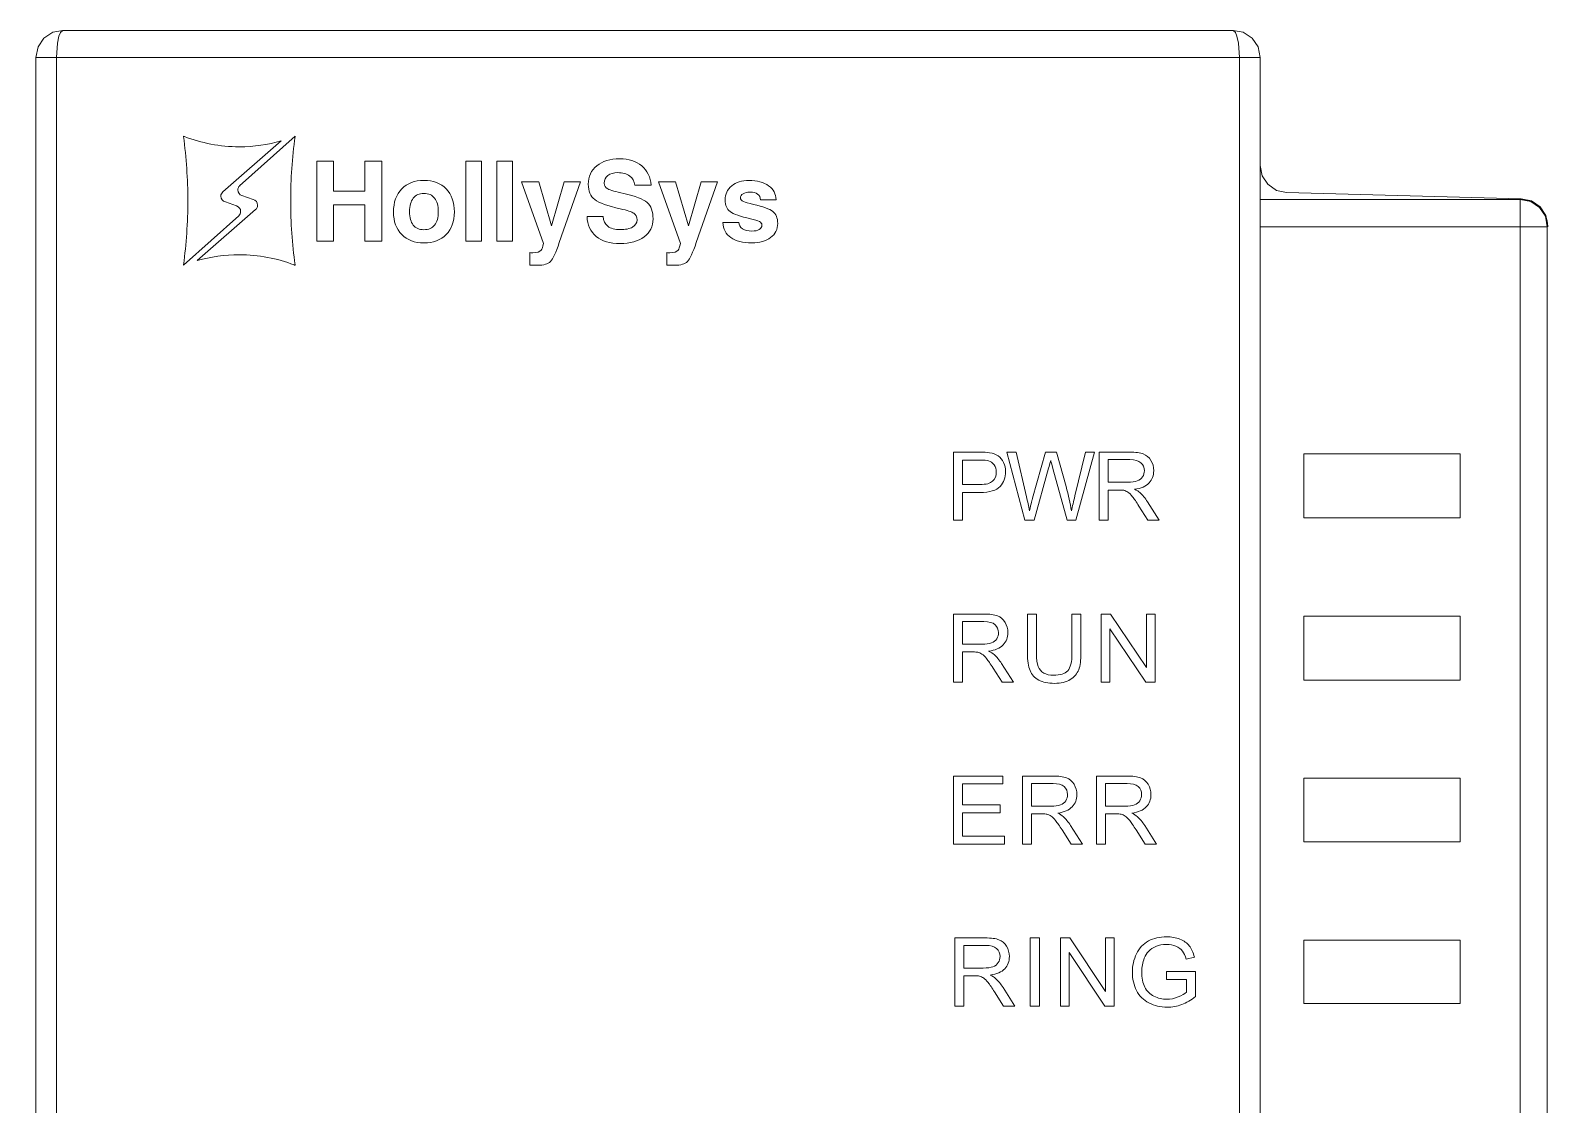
# Model space of a CAD drawing. Header units: millimetres. Extents: x 33157 to 59611, y -29750 to 1750.
# Drawn here: x 54240.31 to 54285.28, y 447.35 to 479.19 of the extents above; entities that cross this region are included whole.
import ezdxf

# ---------------------------------------------------------------- set-up
doc = ezdxf.new("R2010")
doc.units = ezdxf.units.MM
doc.layers.get('0').update_dxf_attribs({"lineweight": 18})

msp = doc.modelspace()

# ---------------------------------------------------------------- linework, layer by layer
at = {"lineweight": 9}
for p, q in [((54240.475, 478.392), (54240.475, 313.67)), ((54241.089, 478.392), (54241.089, 413.909)), ((54276.128, 478.392), (54276.128, 413.909)), ((54276.742, 478.392), (54276.742, 350.976)), ((54284.443, 474.177), (54284.443, 352.724)), ((54285.246, 473.374), (54285.246, 353.206)), ((54285.256, 473.402), (54285.256, 473.374))]:
    msp.add_line(p, q, dxfattribs=at)
for points in [[(54278.035, 464.742), (54282.668, 464.742), (54282.668, 466.646), (54278.035, 466.646)], [(54278.035, 459.931), (54282.668, 459.931), (54282.668, 461.835), (54278.035, 461.835)], [(54278.035, 455.146), (54282.668, 455.146), (54282.668, 457.024), (54278.035, 457.024)], [(54278.035, 450.346), (54282.668, 450.346), (54282.668, 452.224), (54278.035, 452.224)]]:
    msp.add_lwpolyline(points, close=True, dxfattribs=at)
for points, knots in [([(54241.278, 479.195), (54241.278, 479.195), (54240.976, 479.138), (54240.976, 479.138), (54240.976, 479.138), (54240.711, 478.959), (54240.711, 478.959), (54240.711, 478.959), (54240.541, 478.703), (54240.541, 478.703), (54240.541, 478.703), (54240.475, 478.392), (54240.475, 478.392)], [0, 0, 0, 0, 149466.564269, 149466.564269, 149466.564269, 298933.128537, 298933.128537, 298933.128537, 448399.692806, 448399.692806, 448399.692806, 597866.257075, 597866.257075, 597866.257075, 597866.257075]), ([(54241.089, 478.392), (54241.089, 478.392), (54241.117, 478.817), (54241.117, 478.817), (54241.117, 478.817), (54241.155, 479.025), (54241.155, 479.025), (54241.155, 479.025), (54241.203, 479.129), (54241.203, 479.129), (54241.203, 479.129), (54241.278, 479.195), (54241.278, 479.195)], [0, 0, 0, 0, 149467.70866, 149467.70866, 149467.70866, 298935.417319, 298935.417319, 298935.417319, 448403.125979, 448403.125979, 448403.125979, 597870.834639, 597870.834639, 597870.834639, 597870.834639]), ([(54276.742, 478.392), (54276.742, 478.392), (54276.676, 478.703), (54276.676, 478.703), (54276.676, 478.703), (54276.506, 478.959), (54276.506, 478.959), (54276.506, 478.959), (54276.241, 479.138), (54276.241, 479.138), (54276.241, 479.138), (54275.939, 479.195), (54275.939, 479.195)], [0, 0, 0, 0, 149565.598732, 149565.598732, 149565.598732, 299131.197465, 299131.197465, 299131.197465, 448696.796197, 448696.796197, 448696.796197, 598262.394929, 598262.394929, 598262.394929, 598262.394929]), ([(54276.128, 478.392), (54276.128, 478.392), (54276.099, 478.817), (54276.099, 478.817), (54276.099, 478.817), (54276.052, 479.025), (54276.052, 479.025), (54276.052, 479.025), (54276.014, 479.129), (54276.014, 479.129), (54276.014, 479.129), (54275.939, 479.195), (54275.939, 479.195)], [0, 0, 0, 0, 149564.328486, 149564.328486, 149564.328486, 299128.656972, 299128.656972, 299128.656972, 448692.985458, 448692.985458, 448692.985458, 598257.313943, 598257.313943, 598257.313943, 598257.313943]), ([(54276.742, 475.188), (54276.742, 475.188), (54276.798, 474.886), (54276.798, 474.886), (54276.798, 474.886), (54276.969, 474.631), (54276.969, 474.631), (54276.969, 474.631), (54277.224, 474.451), (54277.224, 474.451), (54277.224, 474.451), (54277.517, 474.385), (54277.517, 474.385)], [0, 0, 0, 0, 149572.438752, 149572.438752, 149572.438752, 299144.877505, 299144.877505, 299144.877505, 448717.316257, 448717.316257, 448717.316257, 598289.75501, 598289.75501, 598289.75501, 598289.75501]), ([(54285.246, 473.374), (54285.246, 473.374), (54285.19, 473.686), (54285.19, 473.686), (54285.19, 473.686), (54285.01, 473.941), (54285.01, 473.941), (54285.01, 473.941), (54284.755, 474.12), (54284.755, 474.12), (54284.755, 474.12), (54284.443, 474.177), (54284.443, 474.177)], [0, 0, 0, 0, 149596.008185, 149596.008185, 149596.008185, 299192.01637, 299192.01637, 299192.01637, 448788.024555, 448788.024555, 448788.024555, 598384.03274, 598384.03274, 598384.03274, 598384.03274]), ([(54285.256, 473.383), (54285.256, 473.383), (54285.237, 473.544), (54285.237, 473.544), (54285.237, 473.544), (54285.19, 473.695), (54285.19, 473.695), (54285.19, 473.695), (54285.114, 473.827), (54285.114, 473.827), (54285.114, 473.827), (54285.019, 473.95), (54285.019, 473.95), (54285.019, 473.95), (54284.897, 474.054), (54284.897, 474.054), (54284.897, 474.054), (54284.755, 474.12), (54284.755, 474.12), (54284.755, 474.12), (54284.604, 474.168), (54284.604, 474.168), (54284.604, 474.168), (54284.452, 474.187), (54284.452, 474.187)], [0, 0, 0, 0, 140041.419141, 140041.419141, 140041.419141, 280082.838282, 280082.838282, 280082.838282, 420124.257423, 420124.257423, 420124.257423, 560165.676564, 560165.676564, 560165.676564, 700207.095706, 700207.095706, 700207.095706, 840248.514847, 840248.514847, 840248.514847, 980289.933988, 980289.933988, 980289.933988, 1120331.353129, 1120331.353129, 1120331.353129, 1120331.353129]), ([(54285.256, 473.402), (54285.256, 473.402), (54285.199, 473.705), (54285.199, 473.705), (54285.199, 473.705), (54285.029, 473.96), (54285.029, 473.96), (54285.029, 473.96), (54284.774, 474.139), (54284.774, 474.139), (54284.774, 474.139), (54284.471, 474.205), (54284.471, 474.205)], [0, 0, 0, 0, 149596.035996, 149596.035996, 149596.035996, 299192.071992, 299192.071992, 299192.071992, 448788.107987, 448788.107987, 448788.107987, 598384.143983, 598384.143983, 598384.143983, 598384.143983])]:
    msp.add_open_spline(points, degree=3, knots=knots, dxfattribs=at)
for points in [[(54275.939, 479.195), (54275.939, 479.195), (54241.278, 479.195), (54241.278, 479.195)], [(54240.475, 478.392), (54240.475, 478.392), (54276.742, 478.392), (54276.742, 478.392)], [(54284.443, 474.177), (54284.443, 474.177), (54276.742, 474.177), (54276.742, 474.177)], [(54277.517, 474.385), (54277.517, 474.385), (54284.471, 474.205), (54284.471, 474.205)], [(54276.751, 473.374), (54276.751, 473.374), (54285.246, 473.374), (54285.246, 473.374)]]:
    msp.add_open_spline(points, degree=3, dxfattribs=at)
for points, knots in [([(54246.42, 473.989), (54246.42, 473.989), (54246.42, 473.989), (54246.42, 473.989), (54246.42, 473.989), (54246.091, 474.109), (54246.091, 474.109), (54246.013, 474.126), (54245.954, 474.195), (54245.954, 474.278), (54245.954, 474.329), (54245.977, 474.375), (54246.013, 474.407), (54246.013, 474.407), (54246.013, 474.408), (54246.013, 474.408), (54246.013, 474.408), (54247.741, 475.919), (54247.741, 475.919), (54247.346, 475.806), (54246.93, 475.744), (54246.499, 475.744), (54245.926, 475.744), (54245.378, 475.852), (54244.873, 476.048), (54244.865, 476.051), (54244.857, 476.053), (54244.848, 476.056), (54244.848, 476.056), (54244.848, 476.045), (54244.848, 476.045), (54244.932, 475.424), (54244.976, 474.79), (54244.976, 474.145), (54244.976, 473.501), (54244.932, 472.867), (54244.848, 472.245), (54244.848, 472.245), (54244.848, 472.232), (54244.848, 472.232), (54244.848, 472.232), (54246.487, 473.7), (54246.487, 473.7), (54246.487, 473.7), (54246.487, 473.701), (54246.487, 473.701), (54246.52, 473.733), (54246.54, 473.777), (54246.54, 473.826), (54246.54, 473.902), (54246.49, 473.966), (54246.42, 473.989)], [0, 0, 0, 0, 134893.245959, 134893.245959, 134893.245959, 269786.491918, 269786.491918, 269786.491918, 404679.737876, 404679.737876, 404679.737876, 539572.983835, 539572.983835, 539572.983835, 674466.229794, 674466.229794, 674466.229794, 809359.475753, 809359.475753, 809359.475753, 944252.721711, 944252.721711, 944252.721711, 1079145.96767, 1079145.96767, 1079145.96767, 1214039.213629, 1214039.213629, 1214039.213629, 1348932.459588, 1348932.459588, 1348932.459588, 1483825.705547, 1483825.705547, 1483825.705547, 1618718.951505, 1618718.951505, 1618718.951505, 1753612.197464, 1753612.197464, 1753612.197464, 1888505.443423, 1888505.443423, 1888505.443423, 2023398.689382, 2023398.689382, 2023398.689382, 2158291.93534, 2158291.93534, 2158291.93534, 2293185.181299, 2293185.181299, 2293185.181299, 2293185.181299]), ([(54246.578, 474.3), (54246.578, 474.3), (54246.578, 474.3), (54246.578, 474.3), (54246.578, 474.3), (54246.908, 474.179), (54246.908, 474.179), (54246.986, 474.163), (54247.044, 474.094), (54247.044, 474.011), (54247.044, 473.959), (54247.021, 473.914), (54246.985, 473.882), (54246.985, 473.882), (54246.985, 473.881), (54246.985, 473.881), (54246.985, 473.881), (54245.257, 472.37), (54245.257, 472.37), (54245.652, 472.483), (54246.068, 472.544), (54246.499, 472.544), (54247.073, 472.544), (54247.621, 472.436), (54248.125, 472.241), (54248.134, 472.238), (54248.142, 472.236), (54248.151, 472.233), (54248.151, 472.233), (54248.151, 472.244), (54248.151, 472.244), (54248.067, 472.865), (54248.023, 473.499), (54248.023, 474.144), (54248.023, 474.788), (54248.067, 475.422), (54248.151, 476.044), (54248.151, 476.044), (54248.151, 476.057), (54248.151, 476.057), (54248.151, 476.057), (54246.511, 474.589), (54246.511, 474.589), (54246.511, 474.589), (54246.512, 474.588), (54246.512, 474.588), (54246.479, 474.556), (54246.458, 474.512), (54246.458, 474.463), (54246.458, 474.387), (54246.509, 474.322), (54246.578, 474.3)], [0, 0, 0, 0, 134898.407309, 134898.407309, 134898.407309, 269796.814618, 269796.814618, 269796.814618, 404695.221928, 404695.221928, 404695.221928, 539593.629237, 539593.629237, 539593.629237, 674492.036546, 674492.036546, 674492.036546, 809390.443855, 809390.443855, 809390.443855, 944288.851165, 944288.851165, 944288.851165, 1079187.258474, 1079187.258474, 1079187.258474, 1214085.665783, 1214085.665783, 1214085.665783, 1348984.073092, 1348984.073092, 1348984.073092, 1483882.480402, 1483882.480402, 1483882.480402, 1618780.887711, 1618780.887711, 1618780.887711, 1753679.29502, 1753679.29502, 1753679.29502, 1888577.702329, 1888577.702329, 1888577.702329, 2023476.109639, 2023476.109639, 2023476.109639, 2158374.516948, 2158374.516948, 2158374.516948, 2293272.924257, 2293272.924257, 2293272.924257, 2293272.924257]), ([(54248.794, 475.322), (54248.794, 475.322), (54249.042, 475.322), (54249.042, 475.322), (54249.042, 475.322), (54249.292, 475.322), (54249.292, 475.322), (54249.292, 475.322), (54249.292, 474.431), (54249.292, 474.431), (54249.292, 474.431), (54250.223, 474.431), (54250.223, 474.431), (54250.223, 474.431), (54250.223, 475.322), (54250.223, 475.322), (54250.223, 475.322), (54250.471, 475.322), (54250.471, 475.322), (54250.471, 475.322), (54250.72, 475.322), (54250.72, 475.322), (54250.72, 475.322), (54250.72, 472.942), (54250.72, 472.942), (54250.72, 472.942), (54250.472, 472.942), (54250.472, 472.942), (54250.472, 472.942), (54250.223, 472.942), (54250.223, 472.942), (54250.223, 472.942), (54250.223, 474.021), (54250.223, 474.021), (54250.223, 474.021), (54249.292, 474.021), (54249.292, 474.021), (54249.292, 474.021), (54249.292, 472.942), (54249.292, 472.942), (54249.292, 472.942), (54249.044, 472.942), (54249.044, 472.942), (54249.044, 472.942), (54248.794, 472.942), (54248.794, 472.942), (54248.794, 472.942), (54248.794, 475.322), (54248.794, 475.322)], [0, 0, 0, 0, 135171.30333, 135171.30333, 135171.30333, 270342.606661, 270342.606661, 270342.606661, 405513.909991, 405513.909991, 405513.909991, 540685.213322, 540685.213322, 540685.213322, 675856.516652, 675856.516652, 675856.516652, 811027.819983, 811027.819983, 811027.819983, 946199.123313, 946199.123313, 946199.123313, 1081370.426644, 1081370.426644, 1081370.426644, 1216541.729974, 1216541.729974, 1216541.729974, 1351713.033305, 1351713.033305, 1351713.033305, 1486884.336635, 1486884.336635, 1486884.336635, 1622055.639966, 1622055.639966, 1622055.639966, 1757226.943296, 1757226.943296, 1757226.943296, 1892398.246627, 1892398.246627, 1892398.246627, 2027569.549957, 2027569.549957, 2027569.549957, 2162740.853288, 2162740.853288, 2162740.853288, 2162740.853288]), ([(54253.209, 475.322), (54253.209, 475.322), (54253.441, 475.322), (54253.441, 475.322), (54253.441, 475.322), (54253.674, 475.322), (54253.674, 475.322), (54253.674, 475.322), (54253.674, 472.942), (54253.674, 472.942), (54253.674, 472.942), (54253.442, 472.942), (54253.442, 472.942), (54253.442, 472.942), (54253.209, 472.942), (54253.209, 472.942), (54253.209, 472.942), (54253.209, 475.322), (54253.209, 475.322)], [0, 0, 0, 0, 143140.75764, 143140.75764, 143140.75764, 286281.515281, 286281.515281, 286281.515281, 429422.272921, 429422.272921, 429422.272921, 572563.030562, 572563.030562, 572563.030562, 715703.788202, 715703.788202, 715703.788202, 858844.545843, 858844.545843, 858844.545843, 858844.545843]), ([(54254.131, 475.322), (54254.131, 475.322), (54254.362, 475.322), (54254.362, 475.322), (54254.362, 475.322), (54254.595, 475.322), (54254.595, 475.322), (54254.595, 475.322), (54254.595, 472.942), (54254.595, 472.942), (54254.595, 472.942), (54254.364, 472.942), (54254.364, 472.942), (54254.364, 472.942), (54254.131, 472.942), (54254.131, 472.942), (54254.131, 472.942), (54254.131, 475.322), (54254.131, 475.322)], [0, 0, 0, 0, 143143.199907, 143143.199907, 143143.199907, 286286.399813, 286286.399813, 286286.399813, 429429.59972, 429429.59972, 429429.59972, 572572.799627, 572572.799627, 572572.799627, 715715.999534, 715715.999534, 715715.999534, 858859.19944, 858859.19944, 858859.19944, 858859.19944]), ([(54258.213, 474.606), (54258.205, 474.72), (54258.155, 474.81), (54258.064, 474.877), (54257.974, 474.943), (54257.856, 474.977), (54257.71, 474.977), (54257.584, 474.977), (54257.485, 474.949), (54257.414, 474.893), (54257.343, 474.838), (54257.307, 474.76), (54257.307, 474.661), (54257.307, 474.59), (54257.344, 474.535), (54257.419, 474.496), (54257.492, 474.457), (54257.648, 474.411), (54257.887, 474.358), (54258.233, 474.281), (54258.465, 474.191), (54258.582, 474.09), (54258.698, 473.989), (54258.757, 473.828), (54258.757, 473.605), (54258.757, 473.382), (54258.669, 473.205), (54258.493, 473.073), (54258.317, 472.942), (54258.079, 472.877), (54257.779, 472.877), (54257.478, 472.877), (54257.242, 472.946), (54257.073, 473.086), (54256.903, 473.225), (54256.812, 473.423), (54256.801, 473.68), (54256.801, 473.68), (54257.28, 473.68), (54257.28, 473.68), (54257.285, 473.554), (54257.331, 473.457), (54257.417, 473.389), (54257.504, 473.321), (54257.624, 473.287), (54257.779, 473.287), (54257.937, 473.287), (54258.061, 473.312), (54258.151, 473.363), (54258.24, 473.415), (54258.284, 473.486), (54258.284, 473.576), (54258.284, 473.666), (54258.252, 473.732), (54258.188, 473.774), (54258.125, 473.816), (54257.991, 473.86), (54257.786, 473.905), (54257.408, 473.989), (54257.156, 474.08), (54257.028, 474.179), (54256.902, 474.276), (54256.839, 474.427), (54256.839, 474.634), (54256.839, 474.865), (54256.922, 475.048), (54257.09, 475.183), (54257.257, 475.319), (54257.484, 475.387), (54257.769, 475.387), (54258.035, 475.387), (54258.253, 475.316), (54258.42, 475.176), (54258.587, 475.035), (54258.68, 474.845), (54258.699, 474.606), (54258.699, 474.606), (54258.213, 474.606), (54258.213, 474.606)], [0, 0, 0, 0, 133354.398469, 133354.398469, 133354.398469, 266708.796938, 266708.796938, 266708.796938, 400063.195407, 400063.195407, 400063.195407, 533417.593876, 533417.593876, 533417.593876, 666771.992346, 666771.992346, 666771.992346, 800126.390815, 800126.390815, 800126.390815, 933480.789284, 933480.789284, 933480.789284, 1066835.187753, 1066835.187753, 1066835.187753, 1200189.586222, 1200189.586222, 1200189.586222, 1333543.984691, 1333543.984691, 1333543.984691, 1466898.38316, 1466898.38316, 1466898.38316, 1600252.781629, 1600252.781629, 1600252.781629, 1733607.180098, 1733607.180098, 1733607.180098, 1866961.578568, 1866961.578568, 1866961.578568, 2000315.977037, 2000315.977037, 2000315.977037, 2133670.375506, 2133670.375506, 2133670.375506, 2267024.773975, 2267024.773975, 2267024.773975, 2400379.172444, 2400379.172444, 2400379.172444, 2533733.570913, 2533733.570913, 2533733.570913, 2667087.969382, 2667087.969382, 2667087.969382, 2800442.367851, 2800442.367851, 2800442.367851, 2933796.76632, 2933796.76632, 2933796.76632, 3067151.16479, 3067151.16479, 3067151.16479, 3200505.563259, 3200505.563259, 3200505.563259, 3333859.961728, 3333859.961728, 3333859.961728, 3467214.360197, 3467214.360197, 3467214.360197, 3467214.360197]), ([(54251.312, 473.143), (54251.149, 473.308), (54251.068, 473.531), (54251.068, 473.812), (54251.068, 474.099), (54251.149, 474.327), (54251.312, 474.495), (54251.474, 474.664), (54251.693, 474.749), (54251.969, 474.749), (54252.246, 474.749), (54252.466, 474.664), (54252.628, 474.495), (54252.79, 474.327), (54252.871, 474.099), (54252.871, 473.812), (54252.871, 473.531), (54252.79, 473.308), (54252.628, 473.143), (54252.466, 472.978), (54252.246, 472.895), (54251.969, 472.895), (54251.693, 472.895), (54251.474, 472.978), (54251.312, 473.143)], [0, 0, 0, 0, 139953.30228, 139953.30228, 139953.30228, 279906.60456, 279906.60456, 279906.60456, 419859.90684, 419859.90684, 419859.90684, 559813.20912, 559813.20912, 559813.20912, 699766.5114, 699766.5114, 699766.5114, 839719.81368, 839719.81368, 839719.81368, 979673.11596, 979673.11596, 979673.11596, 1119626.41824, 1119626.41824, 1119626.41824, 1119626.41824]), ([(54255.98, 472.904), (54255.879, 472.607), (54255.791, 472.421), (54255.719, 472.345), (54255.646, 472.269), (54255.517, 472.232), (54255.332, 472.232), (54255.332, 472.232), (54255.11, 472.237), (54255.11, 472.237), (54255.11, 472.237), (54255.11, 472.609), (54255.11, 472.609), (54255.12, 472.605), (54255.15, 472.602), (54255.199, 472.602), (54255.323, 472.602), (54255.404, 472.628), (54255.442, 472.679), (54255.465, 472.711), (54255.489, 472.778), (54255.513, 472.879), (54255.513, 472.879), (54254.856, 474.703), (54254.856, 474.703), (54254.856, 474.703), (54255.112, 474.703), (54255.112, 474.703), (54255.112, 474.703), (54255.369, 474.703), (54255.369, 474.703), (54255.369, 474.703), (54255.752, 473.396), (54255.752, 473.396), (54255.752, 473.396), (54255.753, 473.396), (54255.753, 473.396), (54255.753, 473.396), (54256.126, 474.703), (54256.126, 474.703), (54256.126, 474.703), (54256.369, 474.703), (54256.369, 474.703), (54256.369, 474.703), (54256.612, 474.703), (54256.612, 474.703), (54256.612, 474.703), (54255.98, 472.904), (54255.98, 472.904)], [0, 0, 0, 0, 135187.783875, 135187.783875, 135187.783875, 270375.567751, 270375.567751, 270375.567751, 405563.351626, 405563.351626, 405563.351626, 540751.135501, 540751.135501, 540751.135501, 675938.919377, 675938.919377, 675938.919377, 811126.703252, 811126.703252, 811126.703252, 946314.487127, 946314.487127, 946314.487127, 1081502.271003, 1081502.271003, 1081502.271003, 1216690.054878, 1216690.054878, 1216690.054878, 1351877.838753, 1351877.838753, 1351877.838753, 1487065.622629, 1487065.622629, 1487065.622629, 1622253.406504, 1622253.406504, 1622253.406504, 1757441.190379, 1757441.190379, 1757441.190379, 1892628.974255, 1892628.974255, 1892628.974255, 2027816.75813, 2027816.75813, 2027816.75813, 2163004.542005, 2163004.542005, 2163004.542005, 2163004.542005]), ([(54260.037, 472.904), (54259.936, 472.607), (54259.849, 472.421), (54259.776, 472.345), (54259.704, 472.269), (54259.575, 472.232), (54259.389, 472.232), (54259.389, 472.232), (54259.167, 472.237), (54259.167, 472.237), (54259.167, 472.237), (54259.167, 472.609), (54259.167, 472.609), (54259.178, 472.605), (54259.207, 472.602), (54259.256, 472.602), (54259.38, 472.602), (54259.461, 472.628), (54259.499, 472.679), (54259.523, 472.711), (54259.546, 472.778), (54259.57, 472.879), (54259.57, 472.879), (54258.913, 474.703), (54258.913, 474.703), (54258.913, 474.703), (54259.169, 474.703), (54259.169, 474.703), (54259.169, 474.703), (54259.426, 474.703), (54259.426, 474.703), (54259.426, 474.703), (54259.809, 473.396), (54259.809, 473.396), (54259.809, 473.396), (54259.81, 473.396), (54259.81, 473.396), (54259.81, 473.396), (54260.183, 474.703), (54260.183, 474.703), (54260.183, 474.703), (54260.426, 474.703), (54260.426, 474.703), (54260.426, 474.703), (54260.669, 474.703), (54260.669, 474.703), (54260.669, 474.703), (54260.037, 472.904), (54260.037, 472.904)], [0, 0, 0, 0, 135197.937175, 135197.937175, 135197.937175, 270395.87435, 270395.87435, 270395.87435, 405593.811525, 405593.811525, 405593.811525, 540791.7487, 540791.7487, 540791.7487, 675989.685875, 675989.685875, 675989.685875, 811187.62305, 811187.62305, 811187.62305, 946385.560225, 946385.560225, 946385.560225, 1081583.4974, 1081583.4974, 1081583.4974, 1216781.434575, 1216781.434575, 1216781.434575, 1351979.37175, 1351979.37175, 1351979.37175, 1487177.308925, 1487177.308925, 1487177.308925, 1622375.2461, 1622375.2461, 1622375.2461, 1757573.183275, 1757573.183275, 1757573.183275, 1892771.12045, 1892771.12045, 1892771.12045, 2027969.057625, 2027969.057625, 2027969.057625, 2163166.9948, 2163166.9948, 2163166.9948, 2163166.9948]), ([(54261.939, 474.173), (54261.939, 474.242), (54261.91, 474.297), (54261.854, 474.338), (54261.798, 474.379), (54261.724, 474.399), (54261.631, 474.399), (54261.541, 474.399), (54261.471, 474.384), (54261.421, 474.353), (54261.371, 474.322), (54261.345, 474.28), (54261.345, 474.224), (54261.345, 474.186), (54261.374, 474.152), (54261.431, 474.124), (54261.487, 474.097), (54261.587, 474.067), (54261.731, 474.035), (54262.017, 473.971), (54262.207, 473.902), (54262.303, 473.826), (54262.4, 473.751), (54262.448, 473.632), (54262.448, 473.47), (54262.448, 473.297), (54262.378, 473.159), (54262.238, 473.053), (54262.098, 472.948), (54261.914, 472.895), (54261.685, 472.895), (54261.413, 472.895), (54261.205, 472.947), (54261.058, 473.051), (54260.912, 473.154), (54260.834, 473.306), (54260.824, 473.504), (54260.824, 473.504), (54261.297, 473.504), (54261.297, 473.504), (54261.3, 473.423), (54261.336, 473.36), (54261.405, 473.314), (54261.473, 473.268), (54261.566, 473.245), (54261.684, 473.245), (54261.777, 473.245), (54261.85, 473.261), (54261.902, 473.293), (54261.955, 473.324), (54261.981, 473.369), (54261.981, 473.426), (54261.981, 473.466), (54261.956, 473.5), (54261.905, 473.528), (54261.854, 473.555), (54261.765, 473.583), (54261.638, 473.611), (54261.34, 473.678), (54261.14, 473.748), (54261.04, 473.823), (54260.94, 473.896), (54260.89, 474.01), (54260.89, 474.164), (54260.89, 474.339), (54260.955, 474.48), (54261.085, 474.588), (54261.215, 474.695), (54261.386, 474.749), (54261.599, 474.749), (54261.838, 474.749), (54262.032, 474.696), (54262.179, 474.591), (54262.325, 474.485), (54262.399, 474.346), (54262.399, 474.173), (54262.399, 474.173), (54262.399, 474.173), (54262.399, 474.173), (54262.399, 474.173), (54261.939, 474.173), (54261.939, 474.173)], [0, 0, 0, 0, 133265.237357, 133265.237357, 133265.237357, 266530.474715, 266530.474715, 266530.474715, 399795.712072, 399795.712072, 399795.712072, 533060.94943, 533060.94943, 533060.94943, 666326.186787, 666326.186787, 666326.186787, 799591.424145, 799591.424145, 799591.424145, 932856.661502, 932856.661502, 932856.661502, 1066121.89886, 1066121.89886, 1066121.89886, 1199387.136217, 1199387.136217, 1199387.136217, 1332652.373575, 1332652.373575, 1332652.373575, 1465917.610932, 1465917.610932, 1465917.610932, 1599182.84829, 1599182.84829, 1599182.84829, 1732448.085647, 1732448.085647, 1732448.085647, 1865713.323005, 1865713.323005, 1865713.323005, 1998978.560362, 1998978.560362, 1998978.560362, 2132243.79772, 2132243.79772, 2132243.79772, 2265509.035077, 2265509.035077, 2265509.035077, 2398774.272435, 2398774.272435, 2398774.272435, 2532039.509792, 2532039.509792, 2532039.509792, 2665304.74715, 2665304.74715, 2665304.74715, 2798569.984507, 2798569.984507, 2798569.984507, 2931835.221865, 2931835.221865, 2931835.221865, 3065100.459222, 3065100.459222, 3065100.459222, 3198365.69658, 3198365.69658, 3198365.69658, 3331630.933937, 3331630.933937, 3331630.933937, 3464896.171295, 3464896.171295, 3464896.171295, 3598161.408652, 3598161.408652, 3598161.408652, 3598161.408652]), ([(54252.286, 473.42), (54252.358, 473.511), (54252.394, 473.643), (54252.394, 473.817), (54252.394, 473.995), (54252.358, 474.129), (54252.286, 474.222), (54252.213, 474.314), (54252.107, 474.36), (54251.969, 474.36), (54251.83, 474.36), (54251.725, 474.314), (54251.653, 474.222), (54251.581, 474.129), (54251.545, 473.995), (54251.545, 473.817), (54251.545, 473.643), (54251.581, 473.511), (54251.653, 473.42), (54251.725, 473.33), (54251.83, 473.285), (54251.969, 473.285), (54252.107, 473.285), (54252.213, 473.33), (54252.286, 473.42)], [0, 0, 0, 0, 139954.528091, 139954.528091, 139954.528091, 279909.056182, 279909.056182, 279909.056182, 419863.584272, 419863.584272, 419863.584272, 559818.112363, 559818.112363, 559818.112363, 699772.640454, 699772.640454, 699772.640454, 839727.168545, 839727.168545, 839727.168545, 979681.696636, 979681.696636, 979681.696636, 1119636.224727, 1119636.224727, 1119636.224727, 1119636.224727]), ([(54271.973, 464.673), (54271.973, 464.673), (54271.973, 466.693), (54271.973, 466.693), (54271.973, 466.693), (54272.868, 466.693), (54272.868, 466.693), (54273.049, 466.693), (54273.186, 466.675), (54273.279, 466.639), (54273.373, 466.602), (54273.448, 466.538), (54273.503, 466.447), (54273.559, 466.355), (54273.587, 466.253), (54273.587, 466.142), (54273.587, 465.999), (54273.541, 465.878), (54273.448, 465.78), (54273.355, 465.681), (54273.212, 465.619), (54273.019, 465.593), (54273.09, 465.559), (54273.143, 465.525), (54273.18, 465.492), (54273.258, 465.42), (54273.332, 465.331), (54273.401, 465.223), (54273.401, 465.223), (54273.75, 464.673), (54273.75, 464.673), (54273.75, 464.673), (54273.416, 464.673), (54273.416, 464.673), (54273.416, 464.673), (54273.149, 465.093), (54273.149, 465.093), (54273.072, 465.215), (54273.007, 465.308), (54272.957, 465.372), (54272.906, 465.436), (54272.861, 465.481), (54272.821, 465.507), (54272.781, 465.532), (54272.741, 465.55), (54272.699, 465.561), (54272.669, 465.567), (54272.62, 465.57), (54272.551, 465.57), (54272.551, 465.57), (54272.241, 465.57), (54272.241, 465.57), (54272.241, 465.57), (54272.241, 464.673), (54272.241, 464.673), (54272.241, 464.673), (54271.973, 464.673), (54271.973, 464.673)], [0, 0, 0, 0, 134496.823613, 134496.823613, 134496.823613, 268993.647227, 268993.647227, 268993.647227, 403490.47084, 403490.47084, 403490.47084, 537987.294454, 537987.294454, 537987.294454, 672484.118067, 672484.118067, 672484.118067, 806980.941681, 806980.941681, 806980.941681, 941477.765294, 941477.765294, 941477.765294, 1075974.588908, 1075974.588908, 1075974.588908, 1210471.412521, 1210471.412521, 1210471.412521, 1344968.236134, 1344968.236134, 1344968.236134, 1479465.059748, 1479465.059748, 1479465.059748, 1613961.883361, 1613961.883361, 1613961.883361, 1748458.706975, 1748458.706975, 1748458.706975, 1882955.530588, 1882955.530588, 1882955.530588, 2017452.354202, 2017452.354202, 2017452.354202, 2151949.177815, 2151949.177815, 2151949.177815, 2286446.001429, 2286446.001429, 2286446.001429, 2420942.825042, 2420942.825042, 2420942.825042, 2555439.648655, 2555439.648655, 2555439.648655, 2555439.648655]), ([(54267.656, 464.673), (54267.656, 464.673), (54267.656, 466.693), (54267.656, 466.693), (54267.656, 466.693), (54268.419, 466.693), (54268.419, 466.693), (54268.553, 466.693), (54268.656, 466.687), (54268.727, 466.674), (54268.826, 466.657), (54268.909, 466.626), (54268.977, 466.58), (54269.044, 466.533), (54269.098, 466.468), (54269.139, 466.385), (54269.18, 466.302), (54269.2, 466.21), (54269.2, 466.11), (54269.2, 465.939), (54269.146, 465.793), (54269.036, 465.675), (54268.927, 465.556), (54268.729, 465.497), (54268.443, 465.497), (54268.443, 465.497), (54267.924, 465.497), (54267.924, 465.497), (54267.924, 465.497), (54267.924, 464.673), (54267.924, 464.673), (54267.924, 464.673), (54267.656, 464.673), (54267.656, 464.673)], [0, 0, 0, 0, 137420.769084, 137420.769084, 137420.769084, 274841.538169, 274841.538169, 274841.538169, 412262.307253, 412262.307253, 412262.307253, 549683.076338, 549683.076338, 549683.076338, 687103.845422, 687103.845422, 687103.845422, 824524.614507, 824524.614507, 824524.614507, 961945.383591, 961945.383591, 961945.383591, 1099366.152676, 1099366.152676, 1099366.152676, 1236786.92176, 1236786.92176, 1236786.92176, 1374207.690845, 1374207.690845, 1374207.690845, 1511628.459929, 1511628.459929, 1511628.459929, 1511628.459929]), ([(54267.924, 465.734), (54267.924, 465.734), (54268.447, 465.734), (54268.447, 465.734), (54268.62, 465.734), (54268.742, 465.766), (54268.815, 465.83), (54268.887, 465.895), (54268.924, 465.985), (54268.924, 466.102), (54268.924, 466.186), (54268.902, 466.259), (54268.86, 466.319), (54268.817, 466.379), (54268.76, 466.419), (54268.691, 466.438), (54268.646, 466.45), (54268.562, 466.456), (54268.441, 466.456), (54268.441, 466.456), (54267.924, 466.456), (54267.924, 466.456), (54267.924, 466.456), (54267.924, 465.734), (54267.924, 465.734)], [0, 0, 0, 0, 140007.968191, 140007.968191, 140007.968191, 280015.936382, 280015.936382, 280015.936382, 420023.904572, 420023.904572, 420023.904572, 560031.872763, 560031.872763, 560031.872763, 700039.840954, 700039.840954, 700039.840954, 840047.809145, 840047.809145, 840047.809145, 980055.777336, 980055.777336, 980055.777336, 1120063.745526, 1120063.745526, 1120063.745526, 1120063.745526]), ([(54269.77, 464.673), (54269.77, 464.673), (54269.238, 466.693), (54269.238, 466.693), (54269.238, 466.693), (54269.515, 466.693), (54269.515, 466.693), (54269.515, 466.693), (54269.818, 465.368), (54269.818, 465.368), (54269.851, 465.229), (54269.88, 465.092), (54269.905, 464.955), (54269.958, 465.171), (54269.989, 465.295), (54269.998, 465.328), (54269.998, 465.328), (54270.38, 466.693), (54270.38, 466.693), (54270.38, 466.693), (54270.702, 466.693), (54270.702, 466.693), (54270.702, 466.693), (54270.992, 465.67), (54270.992, 465.67), (54271.063, 465.416), (54271.116, 465.178), (54271.15, 464.955), (54271.177, 465.083), (54271.211, 465.229), (54271.253, 465.394), (54271.253, 465.394), (54271.568, 466.693), (54271.568, 466.693), (54271.568, 466.693), (54271.837, 466.693), (54271.837, 466.693), (54271.837, 466.693), (54271.284, 464.673), (54271.284, 464.673), (54271.284, 464.673), (54271.024, 464.673), (54271.024, 464.673), (54271.024, 464.673), (54270.6, 466.212), (54270.6, 466.212), (54270.564, 466.341), (54270.543, 466.42), (54270.535, 466.449), (54270.511, 466.357), (54270.491, 466.278), (54270.473, 466.213), (54270.473, 466.213), (54270.049, 464.673), (54270.049, 464.673), (54270.049, 464.673), (54269.77, 464.673), (54269.77, 464.673)], [0, 0, 0, 0, 134487.807747, 134487.807747, 134487.807747, 268975.615495, 268975.615495, 268975.615495, 403463.423242, 403463.423242, 403463.423242, 537951.230989, 537951.230989, 537951.230989, 672439.038737, 672439.038737, 672439.038737, 806926.846484, 806926.846484, 806926.846484, 941414.654231, 941414.654231, 941414.654231, 1075902.461979, 1075902.461979, 1075902.461979, 1210390.269726, 1210390.269726, 1210390.269726, 1344878.077473, 1344878.077473, 1344878.077473, 1479365.885221, 1479365.885221, 1479365.885221, 1613853.692968, 1613853.692968, 1613853.692968, 1748341.500715, 1748341.500715, 1748341.500715, 1882829.308463, 1882829.308463, 1882829.308463, 2017317.11621, 2017317.11621, 2017317.11621, 2151804.923958, 2151804.923958, 2151804.923958, 2286292.731705, 2286292.731705, 2286292.731705, 2420780.539452, 2420780.539452, 2420780.539452, 2555268.3472, 2555268.3472, 2555268.3472, 2555268.3472]), ([(54272.241, 465.801), (54272.241, 465.801), (54272.815, 465.801), (54272.815, 465.801), (54272.937, 465.801), (54273.032, 465.814), (54273.101, 465.84), (54273.17, 465.864), (54273.222, 465.905), (54273.257, 465.961), (54273.293, 466.016), (54273.311, 466.077), (54273.311, 466.142), (54273.311, 466.237), (54273.276, 466.316), (54273.207, 466.378), (54273.138, 466.44), (54273.029, 466.47), (54272.88, 466.47), (54272.88, 466.47), (54272.241, 466.47), (54272.241, 466.47), (54272.241, 466.47), (54272.241, 465.801), (54272.241, 465.801)], [0, 0, 0, 0, 140019.482098, 140019.482098, 140019.482098, 280038.964196, 280038.964196, 280038.964196, 420058.446294, 420058.446294, 420058.446294, 560077.928392, 560077.928392, 560077.928392, 700097.41049, 700097.41049, 700097.41049, 840116.892588, 840116.892588, 840116.892588, 980136.374686, 980136.374686, 980136.374686, 1120155.856784, 1120155.856784, 1120155.856784, 1120155.856784]), ([(54267.652, 459.873), (54267.652, 459.873), (54267.652, 461.893), (54267.652, 461.893), (54267.652, 461.893), (54268.547, 461.893), (54268.547, 461.893), (54268.727, 461.893), (54268.864, 461.875), (54268.958, 461.839), (54269.051, 461.802), (54269.126, 461.738), (54269.182, 461.647), (54269.238, 461.555), (54269.266, 461.453), (54269.266, 461.342), (54269.266, 461.199), (54269.219, 461.078), (54269.127, 460.98), (54269.034, 460.881), (54268.891, 460.819), (54268.697, 460.793), (54268.768, 460.759), (54268.822, 460.725), (54268.858, 460.692), (54268.937, 460.62), (54269.01, 460.531), (54269.08, 460.423), (54269.08, 460.423), (54269.429, 459.873), (54269.429, 459.873), (54269.429, 459.873), (54269.095, 459.873), (54269.095, 459.873), (54269.095, 459.873), (54268.828, 460.293), (54268.828, 460.293), (54268.75, 460.415), (54268.686, 460.508), (54268.636, 460.572), (54268.585, 460.636), (54268.54, 460.681), (54268.5, 460.707), (54268.46, 460.732), (54268.419, 460.75), (54268.378, 460.761), (54268.348, 460.767), (54268.298, 460.77), (54268.229, 460.77), (54268.229, 460.77), (54267.92, 460.77), (54267.92, 460.77), (54267.92, 460.77), (54267.92, 459.873), (54267.92, 459.873), (54267.92, 459.873), (54267.652, 459.873), (54267.652, 459.873)], [0, 0, 0, 0, 134491.844119, 134491.844119, 134491.844119, 268983.688239, 268983.688239, 268983.688239, 403475.532358, 403475.532358, 403475.532358, 537967.376477, 537967.376477, 537967.376477, 672459.220597, 672459.220597, 672459.220597, 806951.064716, 806951.064716, 806951.064716, 941442.908835, 941442.908835, 941442.908835, 1075934.752955, 1075934.752955, 1075934.752955, 1210426.597074, 1210426.597074, 1210426.597074, 1344918.441194, 1344918.441194, 1344918.441194, 1479410.285313, 1479410.285313, 1479410.285313, 1613902.129432, 1613902.129432, 1613902.129432, 1748393.973552, 1748393.973552, 1748393.973552, 1882885.817671, 1882885.817671, 1882885.817671, 2017377.66179, 2017377.66179, 2017377.66179, 2151869.50591, 2151869.50591, 2151869.50591, 2286361.350029, 2286361.350029, 2286361.350029, 2420853.194148, 2420853.194148, 2420853.194148, 2555345.038268, 2555345.038268, 2555345.038268, 2555345.038268]), ([(54271.164, 461.893), (54271.164, 461.893), (54271.432, 461.893), (54271.432, 461.893), (54271.432, 461.893), (54271.432, 460.726), (54271.432, 460.726), (54271.432, 460.523), (54271.409, 460.362), (54271.364, 460.242), (54271.318, 460.123), (54271.235, 460.026), (54271.115, 459.951), (54270.996, 459.876), (54270.839, 459.839), (54270.644, 459.839), (54270.456, 459.839), (54270.301, 459.871), (54270.181, 459.937), (54270.06, 460.002), (54269.975, 460.096), (54269.924, 460.22), (54269.872, 460.343), (54269.846, 460.512), (54269.846, 460.726), (54269.846, 460.726), (54269.846, 461.893), (54269.846, 461.893), (54269.846, 461.893), (54270.115, 461.893), (54270.115, 461.893), (54270.115, 461.893), (54270.115, 460.727), (54270.115, 460.727), (54270.115, 460.551), (54270.131, 460.421), (54270.163, 460.339), (54270.196, 460.255), (54270.251, 460.191), (54270.331, 460.146), (54270.41, 460.101), (54270.507, 460.079), (54270.621, 460.079), (54270.817, 460.079), (54270.956, 460.123), (54271.04, 460.212), (54271.123, 460.302), (54271.164, 460.473), (54271.164, 460.727), (54271.164, 460.727), (54271.164, 461.893), (54271.164, 461.893)], [0, 0, 0, 0, 134972.174035, 134972.174035, 134972.174035, 269944.34807, 269944.34807, 269944.34807, 404916.522106, 404916.522106, 404916.522106, 539888.696141, 539888.696141, 539888.696141, 674860.870176, 674860.870176, 674860.870176, 809833.044211, 809833.044211, 809833.044211, 944805.218246, 944805.218246, 944805.218246, 1079777.392282, 1079777.392282, 1079777.392282, 1214749.566317, 1214749.566317, 1214749.566317, 1349721.740352, 1349721.740352, 1349721.740352, 1484693.914387, 1484693.914387, 1484693.914387, 1619666.088422, 1619666.088422, 1619666.088422, 1754638.262458, 1754638.262458, 1754638.262458, 1889610.436493, 1889610.436493, 1889610.436493, 2024582.610528, 2024582.610528, 2024582.610528, 2159554.784563, 2159554.784563, 2159554.784563, 2294526.958598, 2294526.958598, 2294526.958598, 2294526.958598]), ([(54272.033, 459.873), (54272.033, 459.873), (54272.033, 461.893), (54272.033, 461.893), (54272.033, 461.893), (54272.308, 461.893), (54272.308, 461.893), (54272.308, 461.893), (54273.368, 460.307), (54273.368, 460.307), (54273.368, 460.307), (54273.368, 461.893), (54273.368, 461.893), (54273.368, 461.893), (54273.625, 461.893), (54273.625, 461.893), (54273.625, 461.893), (54273.625, 459.873), (54273.625, 459.873), (54273.625, 459.873), (54273.35, 459.873), (54273.35, 459.873), (54273.35, 459.873), (54272.29, 461.459), (54272.29, 461.459), (54272.29, 461.459), (54272.29, 459.873), (54272.29, 459.873), (54272.29, 459.873), (54272.033, 459.873), (54272.033, 459.873)], [0, 0, 0, 0, 138110.084516, 138110.084516, 138110.084516, 276220.169032, 276220.169032, 276220.169032, 414330.253548, 414330.253548, 414330.253548, 552440.338063, 552440.338063, 552440.338063, 690550.422579, 690550.422579, 690550.422579, 828660.507095, 828660.507095, 828660.507095, 966770.591611, 966770.591611, 966770.591611, 1104880.676127, 1104880.676127, 1104880.676127, 1242990.760643, 1242990.760643, 1242990.760643, 1381100.845158, 1381100.845158, 1381100.845158, 1381100.845158]), ([(54267.92, 461.001), (54267.92, 461.001), (54268.493, 461.001), (54268.493, 461.001), (54268.616, 461.001), (54268.711, 461.014), (54268.779, 461.04), (54268.848, 461.064), (54268.9, 461.105), (54268.936, 461.161), (54268.971, 461.216), (54268.989, 461.277), (54268.989, 461.342), (54268.989, 461.437), (54268.955, 461.516), (54268.886, 461.578), (54268.817, 461.64), (54268.707, 461.67), (54268.558, 461.67), (54268.558, 461.67), (54267.92, 461.67), (54267.92, 461.67), (54267.92, 461.67), (54267.92, 461.001), (54267.92, 461.001)], [0, 0, 0, 0, 140014.428164, 140014.428164, 140014.428164, 280028.856328, 280028.856328, 280028.856328, 420043.284493, 420043.284493, 420043.284493, 560057.712657, 560057.712657, 560057.712657, 700072.140821, 700072.140821, 700072.140821, 840086.568985, 840086.568985, 840086.568985, 980100.997149, 980100.997149, 980100.997149, 1120115.425314, 1120115.425314, 1120115.425314, 1120115.425314]), ([(54267.658, 455.073), (54267.658, 455.073), (54267.658, 457.093), (54267.658, 457.093), (54267.658, 457.093), (54269.117, 457.093), (54269.117, 457.093), (54269.117, 457.093), (54269.117, 456.856), (54269.117, 456.856), (54269.117, 456.856), (54267.926, 456.856), (54267.926, 456.856), (54267.926, 456.856), (54267.926, 456.235), (54267.926, 456.235), (54267.926, 456.235), (54269.04, 456.235), (54269.04, 456.235), (54269.04, 456.235), (54269.04, 455.998), (54269.04, 455.998), (54269.04, 455.998), (54267.926, 455.998), (54267.926, 455.998), (54267.926, 455.998), (54267.926, 455.31), (54267.926, 455.31), (54267.926, 455.31), (54269.165, 455.31), (54269.165, 455.31), (54269.165, 455.31), (54269.165, 455.073), (54269.165, 455.073), (54269.165, 455.073), (54267.658, 455.073), (54267.658, 455.073)], [0, 0, 0, 0, 136830.368344, 136830.368344, 136830.368344, 273660.736687, 273660.736687, 273660.736687, 410491.105031, 410491.105031, 410491.105031, 547321.473374, 547321.473374, 547321.473374, 684151.841718, 684151.841718, 684151.841718, 820982.210062, 820982.210062, 820982.210062, 957812.578405, 957812.578405, 957812.578405, 1094642.946749, 1094642.946749, 1094642.946749, 1231473.315093, 1231473.315093, 1231473.315093, 1368303.683436, 1368303.683436, 1368303.683436, 1505134.05178, 1505134.05178, 1505134.05178, 1641964.420123, 1641964.420123, 1641964.420123, 1641964.420123]), ([(54269.697, 455.073), (54269.697, 455.073), (54269.697, 457.093), (54269.697, 457.093), (54269.697, 457.093), (54270.592, 457.093), (54270.592, 457.093), (54270.772, 457.093), (54270.909, 457.075), (54271.003, 457.039), (54271.097, 457.002), (54271.171, 456.938), (54271.227, 456.847), (54271.283, 456.755), (54271.311, 456.653), (54271.311, 456.542), (54271.311, 456.399), (54271.264, 456.278), (54271.172, 456.18), (54271.079, 456.081), (54270.936, 456.019), (54270.742, 455.993), (54270.813, 455.959), (54270.867, 455.925), (54270.904, 455.892), (54270.982, 455.82), (54271.056, 455.731), (54271.125, 455.623), (54271.125, 455.623), (54271.474, 455.073), (54271.474, 455.073), (54271.474, 455.073), (54271.14, 455.073), (54271.14, 455.073), (54271.14, 455.073), (54270.873, 455.493), (54270.873, 455.493), (54270.795, 455.615), (54270.731, 455.708), (54270.681, 455.772), (54270.63, 455.836), (54270.585, 455.881), (54270.545, 455.907), (54270.505, 455.932), (54270.464, 455.95), (54270.423, 455.961), (54270.393, 455.967), (54270.343, 455.97), (54270.274, 455.97), (54270.274, 455.97), (54269.965, 455.97), (54269.965, 455.97), (54269.965, 455.97), (54269.965, 455.073), (54269.965, 455.073), (54269.965, 455.073), (54269.697, 455.073), (54269.697, 455.073)], [0, 0, 0, 0, 134502.709183, 134502.709183, 134502.709183, 269005.418365, 269005.418365, 269005.418365, 403508.127548, 403508.127548, 403508.127548, 538010.83673, 538010.83673, 538010.83673, 672513.545913, 672513.545913, 672513.545913, 807016.255095, 807016.255095, 807016.255095, 941518.964278, 941518.964278, 941518.964278, 1076021.67346, 1076021.67346, 1076021.67346, 1210524.382643, 1210524.382643, 1210524.382643, 1345027.091825, 1345027.091825, 1345027.091825, 1479529.801008, 1479529.801008, 1479529.801008, 1614032.510191, 1614032.510191, 1614032.510191, 1748535.219373, 1748535.219373, 1748535.219373, 1883037.928556, 1883037.928556, 1883037.928556, 2017540.637738, 2017540.637738, 2017540.637738, 2152043.346921, 2152043.346921, 2152043.346921, 2286546.056103, 2286546.056103, 2286546.056103, 2421048.765286, 2421048.765286, 2421048.765286, 2555551.474468, 2555551.474468, 2555551.474468, 2555551.474468]), ([(54271.892, 455.073), (54271.892, 455.073), (54271.892, 457.093), (54271.892, 457.093), (54271.892, 457.093), (54272.787, 457.093), (54272.787, 457.093), (54272.967, 457.093), (54273.104, 457.075), (54273.198, 457.039), (54273.291, 457.002), (54273.366, 456.938), (54273.422, 456.847), (54273.478, 456.755), (54273.506, 456.653), (54273.506, 456.542), (54273.506, 456.399), (54273.459, 456.278), (54273.367, 456.18), (54273.274, 456.081), (54273.131, 456.019), (54272.937, 455.993), (54273.008, 455.959), (54273.062, 455.925), (54273.099, 455.892), (54273.177, 455.82), (54273.25, 455.731), (54273.32, 455.623), (54273.32, 455.623), (54273.669, 455.073), (54273.669, 455.073), (54273.669, 455.073), (54273.335, 455.073), (54273.335, 455.073), (54273.335, 455.073), (54273.068, 455.493), (54273.068, 455.493), (54272.99, 455.615), (54272.926, 455.708), (54272.876, 455.772), (54272.825, 455.836), (54272.78, 455.881), (54272.74, 455.907), (54272.7, 455.932), (54272.659, 455.95), (54272.618, 455.961), (54272.588, 455.967), (54272.538, 455.97), (54272.469, 455.97), (54272.469, 455.97), (54272.16, 455.97), (54272.16, 455.97), (54272.16, 455.97), (54272.16, 455.073), (54272.16, 455.073), (54272.16, 455.073), (54271.892, 455.073), (54271.892, 455.073)], [0, 0, 0, 0, 134508.171376, 134508.171376, 134508.171376, 269016.342751, 269016.342751, 269016.342751, 403524.514127, 403524.514127, 403524.514127, 538032.685502, 538032.685502, 538032.685502, 672540.856878, 672540.856878, 672540.856878, 807049.028254, 807049.028254, 807049.028254, 941557.199629, 941557.199629, 941557.199629, 1076065.371005, 1076065.371005, 1076065.371005, 1210573.54238, 1210573.54238, 1210573.54238, 1345081.713756, 1345081.713756, 1345081.713756, 1479589.885132, 1479589.885132, 1479589.885132, 1614098.056507, 1614098.056507, 1614098.056507, 1748606.227883, 1748606.227883, 1748606.227883, 1883114.399258, 1883114.399258, 1883114.399258, 2017622.570634, 2017622.570634, 2017622.570634, 2152130.742009, 2152130.742009, 2152130.742009, 2286638.913385, 2286638.913385, 2286638.913385, 2421147.084761, 2421147.084761, 2421147.084761, 2555655.256136, 2555655.256136, 2555655.256136, 2555655.256136]), ([(54269.965, 456.201), (54269.965, 456.201), (54270.539, 456.201), (54270.539, 456.201), (54270.661, 456.201), (54270.756, 456.214), (54270.825, 456.24), (54270.893, 456.264), (54270.946, 456.305), (54270.981, 456.361), (54271.017, 456.416), (54271.034, 456.477), (54271.034, 456.542), (54271.034, 456.637), (54271, 456.716), (54270.931, 456.778), (54270.862, 456.84), (54270.753, 456.87), (54270.604, 456.87), (54270.604, 456.87), (54269.965, 456.87), (54269.965, 456.87), (54269.965, 456.87), (54269.965, 456.201), (54269.965, 456.201)], [0, 0, 0, 0, 140025.87039, 140025.87039, 140025.87039, 280051.740781, 280051.740781, 280051.740781, 420077.611171, 420077.611171, 420077.611171, 560103.481562, 560103.481562, 560103.481562, 700129.351952, 700129.351952, 700129.351952, 840155.222343, 840155.222343, 840155.222343, 980181.092733, 980181.092733, 980181.092733, 1120206.963124, 1120206.963124, 1120206.963124, 1120206.963124]), ([(54272.16, 456.201), (54272.16, 456.201), (54272.734, 456.201), (54272.734, 456.201), (54272.856, 456.201), (54272.951, 456.214), (54273.02, 456.24), (54273.088, 456.264), (54273.14, 456.305), (54273.176, 456.361), (54273.211, 456.416), (54273.229, 456.477), (54273.229, 456.542), (54273.229, 456.637), (54273.195, 456.716), (54273.126, 456.778), (54273.057, 456.84), (54272.948, 456.87), (54272.798, 456.87), (54272.798, 456.87), (54272.16, 456.87), (54272.16, 456.87), (54272.16, 456.87), (54272.16, 456.201), (54272.16, 456.201)], [0, 0, 0, 0, 140031.557211, 140031.557211, 140031.557211, 280063.114422, 280063.114422, 280063.114422, 420094.671633, 420094.671633, 420094.671633, 560126.228844, 560126.228844, 560126.228844, 700157.786055, 700157.786055, 700157.786055, 840189.343266, 840189.343266, 840189.343266, 980220.900477, 980220.900477, 980220.900477, 1120252.457689, 1120252.457689, 1120252.457689, 1120252.457689]), ([(54267.697, 450.273), (54267.697, 450.273), (54267.697, 452.293), (54267.697, 452.293), (54267.697, 452.293), (54268.592, 452.293), (54268.592, 452.293), (54268.773, 452.293), (54268.91, 452.275), (54269.003, 452.239), (54269.097, 452.202), (54269.172, 452.138), (54269.227, 452.047), (54269.283, 451.955), (54269.311, 451.853), (54269.311, 451.742), (54269.311, 451.599), (54269.265, 451.478), (54269.172, 451.38), (54269.079, 451.281), (54268.936, 451.219), (54268.743, 451.193), (54268.814, 451.159), (54268.867, 451.125), (54268.904, 451.092), (54268.982, 451.02), (54269.056, 450.931), (54269.125, 450.823), (54269.125, 450.823), (54269.474, 450.273), (54269.474, 450.273), (54269.474, 450.273), (54269.14, 450.273), (54269.14, 450.273), (54269.14, 450.273), (54268.873, 450.693), (54268.873, 450.693), (54268.796, 450.815), (54268.731, 450.908), (54268.681, 450.972), (54268.63, 451.036), (54268.585, 451.081), (54268.545, 451.107), (54268.505, 451.132), (54268.465, 451.15), (54268.423, 451.161), (54268.393, 451.167), (54268.344, 451.17), (54268.275, 451.17), (54268.275, 451.17), (54267.965, 451.17), (54267.965, 451.17), (54267.965, 451.17), (54267.965, 450.273), (54267.965, 450.273), (54267.965, 450.273), (54267.697, 450.273), (54267.697, 450.273)], [0, 0, 0, 0, 134503.508673, 134503.508673, 134503.508673, 269007.017346, 269007.017346, 269007.017346, 403510.52602, 403510.52602, 403510.52602, 538014.034693, 538014.034693, 538014.034693, 672517.543366, 672517.543366, 672517.543366, 807021.052039, 807021.052039, 807021.052039, 941524.560712, 941524.560712, 941524.560712, 1076028.069385, 1076028.069385, 1076028.069385, 1210531.578059, 1210531.578059, 1210531.578059, 1345035.086732, 1345035.086732, 1345035.086732, 1479538.595405, 1479538.595405, 1479538.595405, 1614042.104078, 1614042.104078, 1614042.104078, 1748545.612751, 1748545.612751, 1748545.612751, 1883049.121424, 1883049.121424, 1883049.121424, 2017552.630098, 2017552.630098, 2017552.630098, 2152056.138771, 2152056.138771, 2152056.138771, 2286559.647444, 2286559.647444, 2286559.647444, 2421063.156117, 2421063.156117, 2421063.156117, 2555566.66479, 2555566.66479, 2555566.66479, 2555566.66479]), ([(54267.965, 451.401), (54267.965, 451.401), (54268.539, 451.401), (54268.539, 451.401), (54268.661, 451.401), (54268.756, 451.414), (54268.825, 451.44), (54268.894, 451.464), (54268.946, 451.505), (54268.981, 451.561), (54269.017, 451.616), (54269.035, 451.677), (54269.035, 451.742), (54269.035, 451.837), (54269, 451.916), (54268.931, 451.978), (54268.862, 452.04), (54268.753, 452.07), (54268.604, 452.07), (54268.604, 452.07), (54267.965, 452.07), (54267.965, 452.07), (54267.965, 452.07), (54267.965, 451.401), (54267.965, 451.401)], [0, 0, 0, 0, 140026.833117, 140026.833117, 140026.833117, 280053.666235, 280053.666235, 280053.666235, 420080.499352, 420080.499352, 420080.499352, 560107.33247, 560107.33247, 560107.33247, 700134.165587, 700134.165587, 700134.165587, 840160.998704, 840160.998704, 840160.998704, 980187.831822, 980187.831822, 980187.831822, 1120214.664939, 1120214.664939, 1120214.664939, 1120214.664939]), ([(54269.931, 450.273), (54269.931, 450.273), (54269.931, 452.293), (54269.931, 452.293), (54269.931, 452.293), (54270.199, 452.293), (54270.199, 452.293), (54270.199, 452.293), (54270.199, 450.273), (54270.199, 450.273), (54270.199, 450.273), (54269.931, 450.273), (54269.931, 450.273)], [0, 0, 0, 0, 149582.806859, 149582.806859, 149582.806859, 299165.613719, 299165.613719, 299165.613719, 448748.420578, 448748.420578, 448748.420578, 598331.227438, 598331.227438, 598331.227438, 598331.227438]), ([(54270.824, 450.273), (54270.824, 450.273), (54270.824, 452.293), (54270.824, 452.293), (54270.824, 452.293), (54271.099, 452.293), (54271.099, 452.293), (54271.099, 452.293), (54272.159, 450.707), (54272.159, 450.707), (54272.159, 450.707), (54272.159, 452.293), (54272.159, 452.293), (54272.159, 452.293), (54272.416, 452.293), (54272.416, 452.293), (54272.416, 452.293), (54272.416, 450.273), (54272.416, 450.273), (54272.416, 450.273), (54272.141, 450.273), (54272.141, 450.273), (54272.141, 450.273), (54271.081, 451.859), (54271.081, 451.859), (54271.081, 451.859), (54271.081, 450.273), (54271.081, 450.273), (54271.081, 450.273), (54270.824, 450.273), (54270.824, 450.273)], [0, 0, 0, 0, 138119.115969, 138119.115969, 138119.115969, 276238.231939, 276238.231939, 276238.231939, 414357.347908, 414357.347908, 414357.347908, 552476.463878, 552476.463878, 552476.463878, 690595.579847, 690595.579847, 690595.579847, 828714.695816, 828714.695816, 828714.695816, 966833.811786, 966833.811786, 966833.811786, 1104952.927755, 1104952.927755, 1104952.927755, 1243072.043725, 1243072.043725, 1243072.043725, 1381191.159694, 1381191.159694, 1381191.159694, 1381191.159694]), ([(54273.967, 451.066), (54273.967, 451.066), (54273.967, 451.303), (54273.967, 451.303), (54273.967, 451.303), (54274.823, 451.303), (54274.823, 451.303), (54274.823, 451.303), (54274.823, 450.554), (54274.823, 450.554), (54274.691, 450.449), (54274.556, 450.37), (54274.416, 450.318), (54274.276, 450.265), (54274.133, 450.239), (54273.986, 450.239), (54273.788, 450.239), (54273.608, 450.281), (54273.445, 450.366), (54273.283, 450.451), (54273.161, 450.574), (54273.078, 450.734), (54272.996, 450.895), (54272.954, 451.075), (54272.954, 451.273), (54272.954, 451.47), (54272.995, 451.653), (54273.077, 451.824), (54273.16, 451.994), (54273.278, 452.121), (54273.432, 452.203), (54273.586, 452.286), (54273.764, 452.327), (54273.966, 452.327), (54274.111, 452.327), (54274.244, 452.304), (54274.362, 452.256), (54274.48, 452.209), (54274.572, 452.143), (54274.639, 452.059), (54274.706, 451.974), (54274.757, 451.863), (54274.792, 451.727), (54274.792, 451.727), (54274.551, 451.662), (54274.551, 451.662), (54274.52, 451.764), (54274.482, 451.845), (54274.438, 451.904), (54274.393, 451.963), (54274.329, 452.01), (54274.245, 452.045), (54274.162, 452.081), (54274.069, 452.099), (54273.967, 452.099), (54273.845, 452.099), (54273.74, 452.08), (54273.65, 452.043), (54273.561, 452.005), (54273.49, 451.956), (54273.435, 451.895), (54273.38, 451.835), (54273.338, 451.768), (54273.308, 451.695), (54273.257, 451.57), (54273.231, 451.434), (54273.231, 451.288), (54273.231, 451.107), (54273.262, 450.956), (54273.323, 450.835), (54273.386, 450.713), (54273.476, 450.623), (54273.594, 450.564), (54273.712, 450.505), (54273.838, 450.476), (54273.971, 450.476), (54274.087, 450.476), (54274.2, 450.498), (54274.31, 450.543), (54274.42, 450.588), (54274.503, 450.636), (54274.56, 450.687), (54274.56, 450.687), (54274.56, 451.066), (54274.56, 451.066), (54274.56, 451.066), (54273.967, 451.066), (54273.967, 451.066)], [0, 0, 0, 0, 133123.858496, 133123.858496, 133123.858496, 266247.716992, 266247.716992, 266247.716992, 399371.575488, 399371.575488, 399371.575488, 532495.433984, 532495.433984, 532495.433984, 665619.29248, 665619.29248, 665619.29248, 798743.150976, 798743.150976, 798743.150976, 931867.009472, 931867.009472, 931867.009472, 1064990.867967, 1064990.867967, 1064990.867967, 1198114.726463, 1198114.726463, 1198114.726463, 1331238.584959, 1331238.584959, 1331238.584959, 1464362.443455, 1464362.443455, 1464362.443455, 1597486.301951, 1597486.301951, 1597486.301951, 1730610.160447, 1730610.160447, 1730610.160447, 1863734.018943, 1863734.018943, 1863734.018943, 1996857.877439, 1996857.877439, 1996857.877439, 2129981.735935, 2129981.735935, 2129981.735935, 2263105.594431, 2263105.594431, 2263105.594431, 2396229.452927, 2396229.452927, 2396229.452927, 2529353.311423, 2529353.311423, 2529353.311423, 2662477.169919, 2662477.169919, 2662477.169919, 2795601.028415, 2795601.028415, 2795601.028415, 2928724.886911, 2928724.886911, 2928724.886911, 3061848.745407, 3061848.745407, 3061848.745407, 3194972.603902, 3194972.603902, 3194972.603902, 3328096.462398, 3328096.462398, 3328096.462398, 3461220.320894, 3461220.320894, 3461220.320894, 3594344.17939, 3594344.17939, 3594344.17939, 3727468.037886, 3727468.037886, 3727468.037886, 3860591.896382, 3860591.896382, 3860591.896382, 3860591.896382])]:
    msp.add_open_spline(points, degree=3, knots=knots)

doc.saveas('drawing.dxf')
